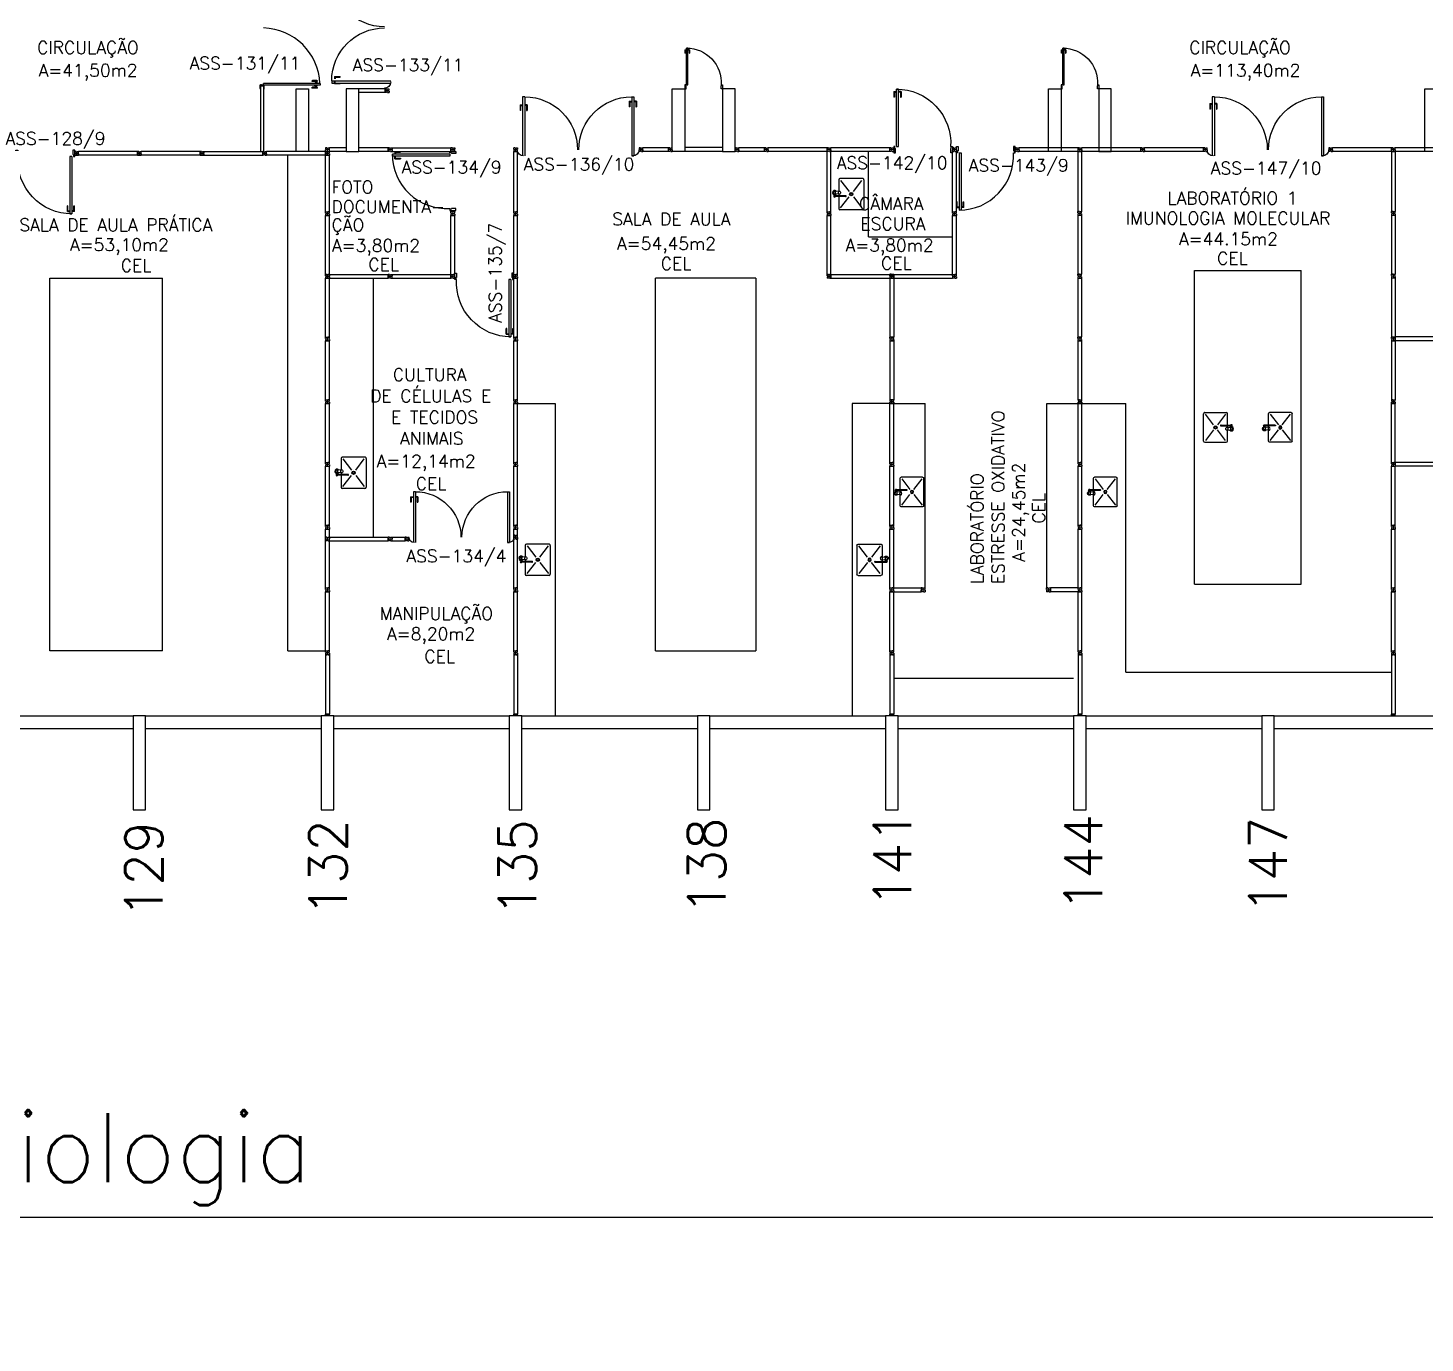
# Model space of a CAD drawing. Extents: x -248 to -11, y 347 to 447.
# Drawn here: x -106.94 to -84.66, y 351.06 to 372.03 of the extents above; entities that cross this region are included whole.
import ezdxf
from ezdxf.enums import TextEntityAlignment as Align

# ---------------------------------------------------------------- set-up
doc = ezdxf.new("R2010")
doc.units = 0
doc.header["$LTSCALE"] = 0.02
doc.header["$MEASUREMENT"] = 0
doc.header["$PDMODE"] = 99
doc.layers.get('0').update_dxf_attribs({"linetype": 'CONTINUOUS'})
doc.layers.get('DEFPOINTS').update_dxf_attribs({"linetype": 'CONTINUOUS'})
for name, color, linetype in [('ALV', 2, 'CONTINUOUS'), ('AREA', 2, 'CONTINUOUS'), ('BANC', 2, 'CONTINUOUS'), ('DIV', 2, 'CONTINUOUS'), ('EQUIP', 1, 'CONTINUOUS'), ('ESTR', 3, 'CONTINUOUS'), ('MARCO', 2, 'CONTINUOUS'), ('MAÇANETA', 1, 'CONTINUOUS'), ('NOPILAR1', 2, 'CONTINUOUS'), ('PORTA', 2, 'CONTINUOUS'), ('TEXT_CENTRO_CUSTO', 1, 'CONTINUOUS'), ('TEXTO', 2, 'CONTINUOUS'), ('TEXTO-CENTRO-CUSTO', 2, 'CONTINUOUS'), ('TEXTO-ENDEREÇO', 2, 'CONTINUOUS')]:
    doc.layers.add(name, color=color, linetype=linetype)
doc.styles.add('1', font='romans.shx', dxfattribs={"height": 1.1})
doc.styles.add('NOPILAR', font='simplex.shx', dxfattribs={"height": 0.6})
doc.styles.add('UNB-100', font='simplex.shx', dxfattribs={"height": 0.2})
doc.styles.add('UNB-100-1', font='simplex.shx', dxfattribs={"height": 0.2})
doc.dimstyles.new('1-600', dxfattribs={"dimtxt": 1.1, "dimasz": 2.5, "dimexe": 2, "dimexo": 4, "dimgap": 0.2, "dimtad": 1, "dimdec": 0, "dimzin": 4, "dimdsep": 46, "dimlunit": 6, "dimtxsty": '1', "dimblk1": 'NONE', "dimblk2": 'NONE', "dimsah": 1, "dimcen": 0, "dimclrd": 2, "dimclre": 2, "dimclrt": 2, "dimadec": 0, "dimazin": 0, "dimtfac": 1, "dimtdec": 0, "dimtmove": 2, "dimatfit": 3, "dimldrblk": 'NONE', "dimfxl": 0, "dimtolj": 1, "dimtzin": 0, "dimarcsym": 0})

# ---------------------------------------------------------------- blocks, each defined once
blk = doc.blocks.new('PILAR-SSS')
blk.add_lwpolyline([(0.003, -72.467), (0.003, -73.967), (0.203, -73.967), (0.203, -72.467)], close=True)
blk = doc.blocks.new('PILINT-SSS')
for points in [[(0.2, 0), (0.2, -0.6), (0, -0.6), (0, 0)], [(0.8, 0), (0.8, -0.6), (1, -0.6), (1, 0)], [(0.2, -8.39), (0.2, -9.39), (0, -9.39), (0, -8.39)], [(0.8, -8.39), (0.8, -9.39), (1, -9.39), (1, -8.39)]]:
    blk.add_lwpolyline(points, close=True)
blk = doc.blocks.new('DIVMT-SSS')
for p, q in [((-0.03, 0.008), (-0.03, 0.03)), ((-0.006, 0.03), (-0.03, 0.03)), ((-0.03, 0.008), (-0.02, 0.008)), ((-0.02, -0.008), (-0.02, 0.008)), ((-0.006, 0.02), (-0.006, 0.03)), ((0.006, 0.02), (-0.006, 0.02)), ((-0.005, 0), (0.005, 0)), ((0.005, 0), (-0.005, 0)), ((0, 0.005), (0, -0.005)), ((0, -0.005), (0, 0.005)), ((0.006, 0.03), (0.03, 0.03)), ((0.006, 0.02), (0.006, 0.03)), ((0.03, 0.008), (0.02, 0.008)), ((0.02, -0.008), (0.02, 0.008)), ((0.03, 0.008), (0.03, 0.03)), ((-0.03, -0.008), (-0.03, -0.03)), ((-0.03, -0.008), (-0.02, -0.008)), ((-0.03, -0.03), (-0.03, -0.97)), ((-0.03, -0.03), (-0.009, -0.03)), ((0.03, -0.03), (-0.03, -0.03)), ((-0.03, -0.03), (-0.006, -0.03)), ((-0.009, -0.03), (-0.027, -0.03)), ((-0.006, -0.02), (-0.006, -0.03)), ((-0.006, -0.02), (0.006, -0.02)), ((-0.006, -0.02), (-0.006, -0.03)), ((0.006, -0.02), (-0.006, -0.02)), ((0.005, -0.03), (-0.005, -0.03)), ((0.006, -0.02), (0.006, -0.03)), ((0.006, -0.02), (0.006, -0.03)), ((0.03, -0.03), (0.006, -0.03)), ((0.03, -0.008), (0.02, -0.008)), ((0.03, -0.008), (0.03, -0.03)), ((0.03, -0.03), (0.03, -0.97)), ((0.03, -0.97), (-0.03, -0.97)), ((-0.006, -0.98), (-0.006, -0.97)), ((-0.006, -0.98), (0.006, -0.98)), ((0.006, -1.001), (-0.006, -1.001)), ((0.005, -0.97), (-0.005, -0.97)), ((0, -0.994), (0, -1.007)), ((0, -1.02), (0, -1.021)), ((0.006, -0.98), (0.006, -0.97))]:
    blk.add_line(p, q)
blk = doc.blocks.new('DIVINI-SSS')
for p, q in [((-0.02, 0), (-0.02, -0.008)), ((-0.02, 0), (0.001, 0)), ((-0.005, 0), (0.005, 0)), ((0, 0.005), (0, -0.005)), ((0.001, 0), (0.02, 0)), ((-0.03, -0.008), (-0.02, -0.008)), ((-0.03, -0.008), (-0.03, -0.028)), ((-0.03, -0.028), (-0.008, -0.028)), ((-0.03, -0.03), (0.03, -0.03)), ((-0.03, -0.975), (-0.03, -0.03)), ((-0.009, -0.03), (-0.027, -0.03)), ((-0.008, -0.019), (0.008, -0.019)), ((-0.008, -0.019), (-0.008, -0.028)), ((-0.006, -0.021), (-0.006, -0.03)), ((0.006, -0.021), (-0.006, -0.021)), ((-0.006, -0.023), (-0.006, -0.027)), ((-0.004, -0.021), (0.004, -0.021)), ((0.006, -0.021), (0.006, -0.03)), ((0.006, -0.023), (0.006, -0.027)), ((0.008, -0.019), (0.008, -0.028)), ((0.03, -0.028), (0.008, -0.028)), ((0.009, -0.03), (0.027, -0.03)), ((0.02, 0), (0.02, -0.008)), ((0.03, -0.008), (0.02, -0.008)), ((0.03, -0.008), (0.03, -0.028)), ((0.03, -0.975), (0.03, -0.03)), ((-0.03, -0.975), (0.03, -0.975)), ((-0.009, -0.975), (-0.027, -0.975)), ((-0.006, -0.985), (-0.006, -0.975)), ((0.006, -0.985), (-0.006, -0.985)), ((0.006, -1.01), (-0.006, -1.01)), ((0, -0.985), (0, -0.988)), ((0, -1.003), (0, -1.018)), ((0.006, -0.985), (0.006, -0.975)), ((0.03, -0.975), (0.009, -0.975)), ((0.009, -0.975), (0.027, -0.975))]:
    blk.add_line(p, q)
blk = doc.blocks.new('INOXA1-P-SSS')
for p, q in [((0.12, 0.23), (0.12, 0.047)), ((0.22, 0.25), (0.14, 0.25)), ((0.5, 0.25), (0.22, 0.25)), ((0.52, 0.23), (0.52, -0.23)), ((0.043, 0.008), (0.043, -0.022)), ((0.062, 0.04), (0.071, 0.04)), ((0.131, 0.048), (0.076, 0.043)), ((0.131, -0.002), (0.076, 0.003)), ((0.15, 0.22), (0.287, 0.043)), ((0.353, 0.043), (0.49, 0.22)), ((0.22, -0.027), (0.054, -0.027)), ((0.22, -0.037), (0.054, -0.037)), ((0.063, -0.003), (0.063, -0.021)), ((0.12, -0.001), (0.12, -0.027)), ((0.12, -0.037), (0.12, -0.23)), ((0.15, -0.22), (0.287, -0.043)), ((0.231, -0.027), (0.22, -0.027)), ((0.231, -0.037), (0.22, -0.037)), ((0.353, -0.043), (0.49, -0.22)), ((0.22, -0.25), (0.14, -0.25)), ((0.5, -0.25), (0.22, -0.25))]:
    blk.add_line(p, q)
blk.add_lwpolyline([(0.076, 0.003), (0.072, 0.004), (0.069, 0.009), (0.067, 0.015), (0.066, 0.023), (0.067, 0.031), (0.069, 0.037), (0.072, 0.042), (0.076, 0.043)])
blk.add_lwpolyline([(0.131, 0.048), (0.137, 0.046), (0.143, 0.041), (0.147, 0.033), (0.148, 0.023), (0.147, 0.013), (0.143, 0.006), (0.137, 0), (0.131, -0.002), (0.125, 0), (0.119, 0.006), (0.115, 0.013), (0.114, 0.023), (0.115, 0.033), (0.119, 0.041), (0.125, 0.046)], close=True)
for radius in [0.0266, 0.0163]:
    blk.add_circle((0.32, 0), radius)
for centre, radius, start, end in [((0.14, 0.23), 0.02, 90, 180), ((0.5, 0.23), 0.02, 360, 90), ((0.054, 0.023), 0.0349, 36.1705, 252.2568), ((0.054, 0.023), 0.0189, 62.7367, 235.7375), ((0.073, -0.003), 0.01, 102.8285, 180), ((0.054, 0.023), 0.0349, 285.5373, 323.9987), ((0.054, -0.032), 0.0145, 20.161, 339.839), ((0.054, -0.032), 0.005, 90.0037, 269.9963), ((0.231, -0.032), 0.00738, 222.6559, 137.3441), ((0.231, -0.032), 0.005, 269.9935, 90.0065), ((0.14, -0.23), 0.02, 180, 270), ((0.5, -0.23), 0.02, 270, 360)]:
    blk.add_arc(centre, radius, start, end)
blk = doc.blocks.new('PDV2D-SSS')
for p, q in [((-0.148, 0.925), (-0.108, 0.925)), ((-0.148, 0.925), (-0.148, 0.835)), ((-0.138, 0.915), (-0.108, 0.915)), ((-0.138, 0.915), (-0.138, 0.835)), ((-0.106, 0.965), (-0.076, 0.965)), ((-0.106, 0.05), (-0.106, 0.965)), ((-0.076, 0.05), (-0.076, 0.965)), ((-0.034, 0.925), (-0.074, 0.925)), ((-0.044, 0.915), (-0.074, 0.915)), ((-0.044, 0.915), (-0.044, 0.835)), ((-0.034, 0.925), (-0.034, 0.835)), ((-0.138, 0.835), (-0.148, 0.835)), ((-0.044, 0.835), (-0.034, 0.835)), ((-0.95, 0.05), (-0.97, 0.05)), ((-0.97, 0.05), (-0.97, 0.035)), ((-0.97, 0.035), (-0.97, -0.035)), ((-0.95, 0.02), (-0.95, 0.05)), ((-0.95, 0.02), (-0.94, 0.02)), ((-0.94, -0.05), (-0.94, 0.02)), ((-0.076, 0.05), (-0.106, 0.05)), ((-0.051, 0.02), (-0.061, 0.02)), ((-0.061, -0.05), (-0.061, 0.02)), ((-0.051, 0.05), (-0.031, 0.05)), ((-0.051, 0.02), (-0.051, 0.05)), ((-0.031, 0.05), (-0.031, -0.05)), ((-0.97, -0.035), (-0.97, -0.05)), ((-0.97, -0.05), (-0.94, -0.05)), ((-0.031, -0.05), (-0.061, -0.05))]:
    blk.add_line(p, q)
at = {"color": 1}
blk.add_arc((-0.076, 0.1), 0.865, 90, 183.3214, dxfattribs=at)
blk = doc.blocks.new('MTT-SSS')
for p, q in [((-0.008, 0.03), (-0.03, 0.03)), ((-0.03, 0.03), (-0.03, 0.006)), ((-0.0185, 0.006), (-0.03, 0.006)), ((-0.0185, -0.006), (-0.0185, 0.006)), ((-0.008, 0.03), (-0.008, 0.02)), ((-0.008, 0.02), (0.008, 0.02)), ((-0.0051, 0), (0.0051, 0)), ((0, -0.0051), (0, 0.0051)), ((0.008, 0.03), (0.03, 0.03)), ((0.008, 0.03), (0.008, 0.02)), ((0.0205, -0.006), (0.0205, 0.006)), ((0.0205, 0.006), (0.03, 0.006)), ((0.03, 0.006), (0.03, 0.03)), ((-0.03, -0.03), (-0.03, -0.006)), ((-0.0185, -0.006), (-0.03, -0.006)), ((-0.008, -0.03), (-0.03, -0.03)), ((-0.008, -0.02), (0.008, -0.02)), ((-0.008, -0.03), (-0.008, -0.02)), ((0.008, -0.03), (0.008, -0.02)), ((0.008, -0.03), (0.03, -0.03)), ((0.0205, -0.006), (0.03, -0.006)), ((0.03, -0.006), (0.03, -0.03))]:
    blk.add_line(p, q)
blk = doc.blocks.new('PDVDP-SSS')
for p, q in [((0.112, 0.84), (0.112, -0.1)), ((0.147, 0.84), (0.112, 0.84)), ((0.147, 0.84), (0.147, -0.1)), ((1.853, 0.84), (1.888, 0.84)), ((1.853, 0.84), (1.853, -0.1)), ((1.888, 0.84), (1.888, -0.1)), ((0.009, 0), (-0.009, 0)), ((0, -0.012), (0, 0.01)), ((0.147, -0.1), (0.112, -0.1))]:
    blk.add_line(p, q)
at = {"color": 1}
for centre, radius, start, end in [((0.148, -0.002), 0.843, 0, 90), ((1.853, -0.002), 0.843, 90, 180), ((0.131, 0), 0.101, 180, 270), ((1.87, 0), 0.101, 270, 0)]:
    blk.add_arc(centre, radius, start, end, dxfattribs=at)
blk = doc.blocks.new('*D65')
at = {"color": 2, "linetype": 'ByBlock'}
for p, q in [((-192.266, 355.563), (-192.266, 351.063)), ((-18.266, 355.563), (-18.266, 351.063)), ((-18.266, 353.063), (-192.266, 353.063))]:
    blk.add_line(p, q, dxfattribs=at)
at = {"layer": 'DEFPOINTS', "color": 0, "linetype": 'ByBlock'}
for p in [(-192.266, 359.563), (-18.266, 359.563), (-192.266, 353.063)]:
    blk.add_point(p, dxfattribs=at)
at = {"color": 2, "linetype": 'ByBlock', "insert": (-105.266, 353.996), "char_height": 1.1, "attachment_point": 5, "style": '1'}
blk.add_mtext('\\A1;Biologia', dxfattribs=at)
blk = doc.blocks.new('_NONE')
at = {"color": 0, "linetype": 'ByBlock'}
blk.add_circle((0, 0), 0.25, dxfattribs=at)
blk = doc.blocks.new('MACANETA-SSS')
at = {"layer": 'MAÇANETA'}
for p, q in [((-0.077, 0.052), (-0.077, 0.12)), ((-0.059, 0.052), (-0.059, 0.12)), ((-0.059, 0.075), (-0.036, 0.075)), ((-0.059, 0.052), (-0.036, 0.052)), ((-0.036, 0.044), (-0.036, 0.084)), ((-0.036, 0.084), (-0.03, 0.084)), ((-0.036, 0.044), (-0.03, 0.044)), ((0.006, 0.084), (0, 0.084)), ((0.006, 0.044), (0, 0.044)), ((0.006, 0.044), (0.006, 0.084)), ((0.029, 0.075), (0.006, 0.075)), ((0.029, 0.052), (0.006, 0.052)), ((0.029, 0.052), (0.029, 0.12)), ((0.047, 0.052), (0.047, 0.12))]:
    blk.add_line(p, q, dxfattribs=at)
for centre, start, end in [((-0.068, 0.12), 90, 180), ((-0.068, 0.052), 180, 270), ((-0.068, 0.12), 0, 90), ((-0.068, 0.052), 270, 0), ((0.038, 0.12), 90, 180), ((0.038, 0.052), 180, 270), ((0.038, 0.12), 0, 90), ((0.038, 0.052), 270, 0)]:
    blk.add_arc(centre, 0.00874, start, end, dxfattribs=at)

msp = doc.modelspace()

# ---------------------------------------------------------------- linework, layer by layer
at = {"layer": 'ALV'}
for p, q in [((-108.066, 361.063), (-105.266, 361.063)), ((-105.066, 361.063), (-102.266, 361.063)), ((-102.066, 361.063), (-99.266, 361.063)), ((-99.066, 361.063), (-96.266, 361.063)), ((-96.066, 361.063), (-93.266, 361.063)), ((-93.066, 361.063), (-90.266, 361.063)), ((-90.066, 361.063), (-87.266, 361.063)), ((-87.066, 361.063), (-84.266, 361.063)), ((-108.066, 360.863), (-105.266, 360.863)), ((-105.066, 360.863), (-102.266, 360.863)), ((-102.066, 360.863), (-99.266, 360.863)), ((-99.066, 360.863), (-96.266, 360.863)), ((-96.066, 360.863), (-93.266, 360.863)), ((-93.066, 360.863), (-90.266, 360.863)), ((-90.066, 360.863), (-87.266, 360.863)), ((-87.066, 360.863), (-84.266, 360.863))]:
    msp.add_line(p, q, dxfattribs=at)
at = {"layer": 'BANC'}
for p, q in [((-102.796, 362.103), (-102.796, 370.003)), ((-93.536, 368.703), (-93.536, 370.063)), ((-93.536, 368.703), (-92.196, 368.703)), ((-88.336, 363.163), (-88.336, 368.163)), ((-88.336, 368.163), (-86.636, 368.163)), ((-86.636, 363.163), (-86.636, 368.163)), ((-106.596, 362.103), (-106.596, 368.043)), ((-106.596, 368.043), (-104.796, 368.043)), ((-104.796, 362.103), (-104.796, 368.043)), ((-102.136, 368.043), (-101.436, 368.043)), ((-101.436, 368.043), (-101.436, 363.913)), ((-96.936, 362.103), (-96.936, 368.043)), ((-95.336, 368.043), (-96.936, 368.043)), ((-95.336, 368.043), (-95.336, 362.103)), ((-99.136, 366.043), (-98.536, 366.043)), ((-98.536, 366.043), (-98.536, 361.063)), ((-93.796, 366.043), (-93.796, 361.063)), ((-93.196, 366.043), (-93.796, 366.043)), ((-93.136, 366.044), (-92.635, 366.043)), ((-92.635, 363.104), (-92.635, 366.043)), ((-90.694, 363.101), (-90.694, 366.043)), ((-90.694, 366.043), (-90.196, 366.043)), ((-90.136, 366.043), (-89.436, 366.043)), ((-89.436, 361.763), (-89.436, 366.043)), ((-102.136, 363.853), (-101.436, 363.853)), ((-88.336, 363.163), (-86.636, 363.163)), ((-104.796, 362.103), (-106.596, 362.103)), ((-102.796, 362.103), (-102.196, 362.103)), ((-96.936, 362.103), (-95.336, 362.103)), ((-93.136, 361.663), (-90.266, 361.663)), ((-89.436, 361.763), (-85.196, 361.763))]:
    msp.add_line(p, q, dxfattribs=at)
at = {"layer": 'DIV'}
for p, q in [((-102.055, 371.26), (-101.965, 371.26)), ((-102.055, 371.26), (-102.055, 371.22)), ((-102.045, 371.25), (-101.965, 371.25)), ((-102.045, 371.25), (-102.045, 371.22)), ((-101.965, 371.25), (-101.965, 371.26)), ((-103.234, 371.103), (-103.234, 370.063)), ((-103.184, 371.103), (-103.234, 371.103)), ((-103.184, 371.103), (-103.184, 370.063)), ((-102.055, 371.145), (-102.055, 371.185)), ((-102.055, 371.145), (-101.965, 371.145)), ((-102.045, 371.155), (-102.045, 371.185)), ((-102.045, 371.155), (-101.965, 371.155)), ((-101.965, 371.155), (-101.965, 371.145)), ((-101.244, 371.063), (-101.666, 371.063)), ((-101.244, 371.003), (-101.666, 371.003)), ((-101.244, 371.063), (-101.244, 371.039)), ((-101.222, 371.063), (-101.244, 371.063)), ((-101.244, 371.003), (-101.244, 371.063)), ((-101.244, 371.063), (-101.244, 371.042)), ((-101.244, 371.042), (-101.244, 371.06)), ((-101.234, 371.039), (-101.244, 371.039)), ((-101.234, 371.039), (-101.244, 371.039)), ((-101.244, 371.028), (-101.244, 371.038)), ((-101.234, 371.027), (-101.244, 371.027)), ((-101.244, 371.003), (-101.244, 371.027)), ((-101.234, 371.027), (-101.244, 371.027)), ((-101.222, 371.003), (-101.244, 371.003)), ((-101.234, 371.027), (-101.234, 371.039)), ((-101.234, 371.039), (-101.234, 371.027)), ((-101.222, 371.063), (-101.222, 371.053)), ((-101.222, 371.053), (-101.206, 371.053)), ((-101.222, 371.013), (-101.206, 371.013)), ((-101.222, 371.003), (-101.222, 371.013)), ((-101.219, 371.033), (-101.209, 371.033)), ((-101.209, 371.033), (-101.219, 371.033)), ((-101.214, 371.028), (-101.214, 371.038)), ((-101.214, 371.038), (-101.214, 371.028)), ((-101.206, 371.063), (-101.206, 371.053)), ((-101.206, 371.063), (-101.185, 371.063)), ((-101.206, 371.003), (-101.206, 371.013)), ((-101.206, 371.003), (-101.184, 371.003)), ((-101.193, 371.027), (-101.193, 371.039)), ((-101.193, 371.039), (-101.184, 371.039)), ((-101.193, 371.027), (-101.184, 371.027)), ((-101.184, 371.039), (-101.184, 371.063)), ((-101.184, 371.027), (-101.184, 371.003)), ((-99.095, 370.805), (-99.055, 370.805)), ((-99.095, 370.805), (-99.095, 370.715)), ((-99.085, 370.795), (-99.055, 370.795)), ((-99.085, 370.795), (-99.085, 370.715)), ((-98.981, 370.805), (-99.02, 370.805)), ((-98.991, 370.795), (-99.02, 370.795)), ((-98.991, 370.795), (-98.991, 370.715)), ((-98.981, 370.805), (-98.981, 370.715)), ((-97.355, 370.867), (-97.315, 370.867)), ((-97.355, 370.867), (-97.355, 370.777)), ((-97.345, 370.777), (-97.354, 370.777)), ((-97.345, 370.857), (-97.315, 370.857)), ((-97.345, 370.857), (-97.345, 370.777)), ((-97.24, 370.867), (-97.28, 370.867)), ((-97.25, 370.857), (-97.28, 370.857)), ((-97.25, 370.857), (-97.25, 370.777)), ((-97.25, 370.777), (-97.24, 370.777)), ((-97.24, 370.867), (-97.24, 370.777)), ((-88.095, 370.827), (-88.055, 370.827)), ((-88.095, 370.827), (-88.095, 370.737)), ((-88.085, 370.817), (-88.055, 370.817)), ((-88.085, 370.817), (-88.085, 370.737)), ((-87.98, 370.827), (-88.02, 370.827)), ((-87.99, 370.817), (-88.02, 370.817)), ((-87.99, 370.817), (-87.99, 370.737)), ((-87.98, 370.827), (-87.98, 370.737)), ((-99.085, 370.715), (-99.095, 370.715)), ((-98.991, 370.715), (-98.981, 370.715)), ((-88.085, 370.737), (-88.095, 370.737)), ((-87.99, 370.737), (-87.98, 370.737)), ((-102.186, 370.093), (-102.187, 370.093)), ((-102.16, 370.093), (-102.174, 370.093)), ((-102.167, 370.087), (-102.167, 370.1)), ((-102.146, 370.099), (-102.146, 370.087)), ((-102.146, 370.099), (-102.136, 370.099)), ((-102.136, 370.063), (-102.136, 370.123)), ((-101.866, 370.123), (-102.136, 370.123)), ((-102.136, 370.088), (-102.136, 370.098)), ((-101.196, 370.123), (-101.666, 370.123)), ((-101.196, 370.123), (-101.196, 370.102)), ((-101.196, 370.063), (-101.196, 370.123)), ((-101.174, 370.123), (-101.196, 370.123)), ((-101.196, 370.123), (-101.196, 370.099)), ((-101.196, 370.102), (-101.196, 370.12)), ((-101.187, 370.099), (-101.196, 370.099)), ((-101.187, 370.099), (-101.196, 370.099)), ((-101.196, 370.088), (-101.196, 370.098)), ((-101.187, 370.099), (-101.187, 370.087)), ((-101.187, 370.087), (-101.187, 370.099)), ((-101.174, 370.123), (-101.174, 370.113)), ((-101.174, 370.113), (-101.158, 370.113)), ((-101.161, 370.093), (-101.172, 370.093)), ((-101.172, 370.093), (-101.161, 370.093)), ((-101.166, 370.098), (-101.166, 370.088)), ((-101.166, 370.088), (-101.166, 370.098)), ((-101.158, 370.123), (-101.136, 370.123)), ((-101.158, 370.123), (-101.158, 370.113)), ((-101.146, 370.099), (-101.136, 370.099)), ((-101.146, 370.087), (-101.146, 370.099)), ((-101.136, 370.099), (-101.136, 370.123)), ((-99.173, 370.093), (-99.16, 370.093)), ((-99.166, 370.112), (-99.166, 370.113)), ((-99.166, 370.086), (-99.166, 370.1)), ((-97.186, 370.093), (-97.187, 370.093)), ((-97.16, 370.093), (-97.174, 370.093)), ((-97.167, 370.087), (-97.167, 370.1)), ((-97.146, 370.099), (-97.146, 370.087)), ((-97.146, 370.099), (-97.136, 370.099)), ((-97.136, 370.063), (-97.136, 370.123)), ((-96.726, 370.123), (-97.136, 370.123)), ((-97.136, 370.088), (-97.136, 370.098)), ((-96.726, 370.123), (-96.726, 370.102)), ((-96.726, 370.063), (-96.726, 370.123)), ((-96.704, 370.123), (-96.726, 370.123)), ((-96.726, 370.123), (-96.726, 370.099)), ((-96.726, 370.102), (-96.726, 370.12)), ((-96.717, 370.099), (-96.726, 370.099)), ((-96.717, 370.099), (-96.726, 370.099)), ((-96.726, 370.088), (-96.726, 370.098)), ((-96.717, 370.099), (-96.717, 370.087)), ((-96.717, 370.087), (-96.717, 370.099)), ((-96.704, 370.123), (-96.704, 370.113)), ((-96.704, 370.113), (-96.688, 370.113)), ((-96.691, 370.093), (-96.702, 370.093)), ((-96.702, 370.093), (-96.691, 370.093)), ((-96.696, 370.098), (-96.696, 370.088)), ((-96.696, 370.088), (-96.696, 370.098)), ((-96.688, 370.123), (-96.666, 370.123)), ((-96.688, 370.123), (-96.688, 370.113)), ((-96.676, 370.099), (-96.666, 370.099)), ((-96.676, 370.087), (-96.676, 370.099)), ((-96.666, 370.099), (-96.666, 370.123)), ((-95.866, 370.124), (-96.466, 370.124)), ((-95.655, 370.093), (-95.657, 370.093)), ((-95.629, 370.093), (-95.643, 370.093)), ((-95.636, 370.087), (-95.636, 370.1)), ((-95.615, 370.099), (-95.615, 370.087)), ((-95.615, 370.099), (-95.606, 370.099)), ((-95.606, 370.063), (-95.606, 370.123)), ((-95.196, 370.123), (-95.606, 370.123)), ((-95.606, 370.088), (-95.606, 370.098)), ((-95.196, 370.123), (-95.196, 370.102)), ((-95.196, 370.063), (-95.196, 370.123)), ((-95.174, 370.123), (-95.196, 370.123)), ((-95.196, 370.123), (-95.196, 370.099)), ((-95.196, 370.102), (-95.196, 370.12)), ((-95.187, 370.099), (-95.196, 370.099)), ((-95.187, 370.099), (-95.196, 370.099)), ((-95.196, 370.088), (-95.196, 370.098)), ((-95.187, 370.099), (-95.187, 370.087)), ((-95.187, 370.087), (-95.187, 370.099)), ((-95.174, 370.123), (-95.174, 370.113)), ((-95.174, 370.113), (-95.158, 370.113)), ((-95.161, 370.093), (-95.172, 370.093)), ((-95.172, 370.093), (-95.161, 370.093)), ((-95.166, 370.098), (-95.166, 370.088)), ((-95.166, 370.088), (-95.166, 370.098)), ((-95.158, 370.123), (-95.136, 370.123)), ((-95.158, 370.123), (-95.158, 370.113)), ((-95.146, 370.099), (-95.136, 370.099)), ((-95.146, 370.087), (-95.146, 370.099)), ((-95.136, 370.099), (-95.136, 370.123)), ((-90.173, 370.093), (-90.16, 370.093)), ((-90.166, 370.112), (-90.166, 370.113)), ((-90.166, 370.086), (-90.166, 370.1)), ((-106.196, 370.002), (-106.136, 370.002)), ((-106.173, 370.033), (-106.16, 370.033)), ((-106.16, 370.012), (-106.172, 370.012)), ((-106.172, 370.012), (-106.172, 370.002)), ((-106.171, 370.002), (-106.161, 370.002)), ((-106.166, 370.052), (-106.166, 370.053)), ((-106.166, 370.026), (-106.166, 370.039)), ((-106.16, 370.012), (-106.16, 370.002)), ((-105.196, 370.002), (-105.136, 370.002)), ((-105.173, 370.033), (-105.16, 370.033)), ((-105.16, 370.012), (-105.172, 370.012)), ((-105.172, 370.012), (-105.172, 370.002)), ((-105.171, 370.002), (-105.161, 370.002)), ((-105.166, 370.052), (-105.166, 370.053)), ((-105.166, 370.026), (-105.166, 370.039)), ((-105.16, 370.012), (-105.16, 370.002)), ((-104.196, 370.002), (-104.136, 370.002)), ((-104.196, 370.002), (-104.136, 370.002)), ((-104.173, 370.033), (-104.16, 370.033)), ((-104.173, 370.033), (-104.16, 370.033)), ((-104.172, 370.012), (-104.172, 370.002)), ((-104.16, 370.012), (-104.172, 370.012)), ((-104.16, 370.012), (-104.172, 370.012)), ((-104.172, 370.012), (-104.172, 370.002)), ((-104.171, 370.002), (-104.161, 370.002)), ((-104.171, 370.002), (-104.161, 370.002)), ((-104.166, 370.052), (-104.166, 370.053)), ((-104.166, 370.052), (-104.166, 370.053)), ((-104.166, 370.026), (-104.166, 370.039)), ((-104.166, 370.026), (-104.166, 370.039)), ((-104.16, 370.012), (-104.16, 370.002)), ((-104.16, 370.012), (-104.16, 370.002)), ((-102.196, 369.103), (-102.196, 370.002)), ((-102.196, 370.002), (-102.136, 370.002)), ((-102.173, 370.033), (-102.16, 370.033)), ((-102.16, 370.012), (-102.172, 370.012)), ((-102.172, 370.012), (-102.172, 370.002)), ((-102.171, 370.002), (-102.161, 370.002)), ((-102.166, 370.052), (-102.166, 370.053)), ((-102.166, 370.026), (-102.166, 370.039)), ((-102.16, 370.012), (-102.16, 370.002)), ((-102.146, 370.087), (-102.136, 370.087)), ((-101.866, 370.063), (-102.136, 370.063)), ((-102.136, 369.103), (-102.136, 370.002)), ((-101.196, 370.063), (-101.666, 370.063)), ((-101.187, 370.087), (-101.196, 370.087)), ((-101.196, 370.063), (-101.196, 370.087)), ((-101.187, 370.087), (-101.196, 370.087)), ((-101.174, 370.063), (-101.196, 370.063)), ((-101.174, 370.063), (-101.174, 370.073)), ((-101.174, 370.073), (-101.158, 370.073)), ((-101.158, 370.063), (-101.158, 370.073)), ((-101.158, 370.063), (-101.136, 370.063)), ((-101.146, 370.087), (-101.136, 370.087)), ((-101.136, 370.087), (-101.136, 370.063)), ((-99.196, 369.103), (-99.196, 370.063)), ((-99.196, 370.063), (-99.136, 370.063)), ((-99.172, 370.072), (-99.172, 370.063)), ((-99.16, 370.072), (-99.172, 370.072)), ((-99.171, 370.063), (-99.161, 370.063)), ((-99.16, 370.072), (-99.16, 370.063)), ((-99.136, 369.103), (-99.136, 370.063)), ((-97.146, 370.087), (-97.136, 370.087)), ((-96.726, 370.063), (-97.136, 370.063)), ((-96.717, 370.087), (-96.726, 370.087)), ((-96.726, 370.063), (-96.726, 370.087)), ((-96.717, 370.087), (-96.726, 370.087)), ((-96.704, 370.063), (-96.726, 370.063)), ((-96.704, 370.063), (-96.704, 370.073)), ((-96.704, 370.073), (-96.688, 370.073)), ((-96.688, 370.063), (-96.688, 370.073)), ((-96.688, 370.063), (-96.666, 370.063)), ((-96.676, 370.087), (-96.666, 370.087)), ((-96.666, 370.087), (-96.666, 370.063)), ((-95.866, 370.063), (-96.466, 370.063)), ((-95.615, 370.087), (-95.606, 370.087)), ((-95.196, 370.063), (-95.606, 370.063)), ((-95.187, 370.087), (-95.196, 370.087)), ((-95.196, 370.063), (-95.196, 370.087)), ((-95.187, 370.087), (-95.196, 370.087)), ((-95.174, 370.063), (-95.196, 370.063)), ((-95.174, 370.063), (-95.174, 370.073)), ((-95.174, 370.073), (-95.158, 370.073)), ((-95.158, 370.063), (-95.158, 370.073)), ((-95.158, 370.063), (-95.136, 370.063)), ((-95.146, 370.087), (-95.136, 370.087)), ((-95.136, 370.087), (-95.136, 370.063)), ((-94.196, 369.103), (-94.196, 370.063)), ((-94.136, 369.103), (-94.136, 370.063)), ((-92.196, 369.103), (-92.196, 370.063)), ((-92.136, 369.103), (-92.136, 370.063)), ((-90.196, 369.103), (-90.196, 370.063)), ((-90.196, 370.063), (-90.136, 370.063)), ((-90.172, 370.072), (-90.172, 370.063)), ((-90.16, 370.072), (-90.172, 370.072)), ((-90.171, 370.063), (-90.161, 370.063)), ((-90.16, 370.072), (-90.16, 370.063)), ((-90.136, 369.103), (-90.136, 370.063)), ((-85.196, 370.063), (-85.196, 369.108)), ((-85.196, 370.063), (-85.136, 370.063)), ((-85.136, 370.063), (-85.136, 369.108)), ((-102.196, 369.103), (-102.136, 369.103)), ((-102.196, 369.081), (-102.196, 369.103)), ((-102.196, 369.103), (-102.172, 369.103)), ((-102.196, 369.081), (-102.186, 369.081)), ((-102.196, 369.065), (-102.196, 369.043)), ((-102.196, 369.065), (-102.186, 369.065)), ((-102.172, 369.043), (-102.196, 369.043)), ((-102.186, 369.081), (-102.186, 369.065)), ((-102.172, 369.093), (-102.172, 369.103)), ((-102.172, 369.093), (-102.172, 369.103)), ((-102.16, 369.093), (-102.172, 369.093)), ((-102.172, 369.093), (-102.16, 369.093)), ((-102.161, 369.073), (-102.172, 369.073)), ((-102.172, 369.073), (-102.161, 369.073)), ((-102.172, 369.052), (-102.172, 369.043)), ((-102.172, 369.052), (-102.16, 369.052)), ((-102.171, 369.103), (-102.161, 369.103)), ((-102.166, 369.068), (-102.166, 369.078)), ((-102.166, 369.078), (-102.166, 369.068)), ((-102.16, 369.093), (-102.16, 369.103)), ((-102.136, 369.103), (-102.16, 369.103)), ((-102.16, 369.093), (-102.16, 369.103)), ((-102.16, 369.052), (-102.16, 369.043)), ((-102.16, 369.043), (-102.136, 369.043)), ((-102.136, 369.103), (-102.157, 369.103)), ((-102.157, 369.103), (-102.139, 369.103)), ((-102.146, 369.081), (-102.146, 369.065)), ((-102.136, 369.081), (-102.146, 369.081)), ((-102.136, 369.065), (-102.146, 369.065)), ((-102.136, 369.081), (-102.136, 369.103)), ((-102.136, 369.065), (-102.136, 369.043)), ((-100.196, 369.104), (-100.172, 369.104)), ((-100.196, 369.082), (-100.196, 369.104)), ((-100.196, 369.104), (-100.136, 369.104)), ((-100.196, 369.082), (-100.186, 369.082)), ((-100.196, 369.066), (-100.186, 369.066)), ((-100.196, 369.066), (-100.196, 369.044)), ((-100.172, 369.044), (-100.196, 369.044)), ((-100.186, 369.082), (-100.186, 369.066)), ((-100.172, 369.094), (-100.172, 369.104)), ((-100.172, 369.094), (-100.172, 369.104)), ((-100.172, 369.094), (-100.16, 369.094)), ((-100.16, 369.094), (-100.172, 369.094)), ((-100.172, 369.074), (-100.161, 369.074)), ((-100.161, 369.074), (-100.172, 369.074)), ((-100.172, 369.053), (-100.16, 369.053)), ((-100.172, 369.053), (-100.172, 369.044)), ((-100.171, 369.104), (-100.161, 369.104)), ((-100.166, 369.079), (-100.166, 369.069)), ((-100.166, 369.069), (-100.166, 369.079)), ((-100.16, 369.094), (-100.16, 369.104)), ((-100.136, 369.104), (-100.16, 369.104)), ((-100.16, 369.094), (-100.16, 369.104)), ((-100.16, 369.053), (-100.16, 369.044)), ((-100.16, 369.044), (-100.136, 369.044)), ((-100.157, 369.104), (-100.139, 369.104)), ((-100.136, 369.104), (-100.157, 369.104)), ((-100.136, 369.082), (-100.146, 369.082)), ((-100.146, 369.082), (-100.146, 369.066)), ((-100.136, 369.066), (-100.146, 369.066)), ((-100.136, 369.082), (-100.136, 369.104)), ((-100.136, 369.066), (-100.136, 369.044)), ((-99.196, 369.103), (-99.172, 369.103)), ((-99.196, 369.081), (-99.196, 369.103)), ((-99.196, 369.103), (-99.136, 369.103)), ((-99.196, 369.081), (-99.186, 369.081)), ((-99.196, 369.065), (-99.186, 369.065)), ((-99.196, 369.065), (-99.196, 369.043)), ((-99.172, 369.043), (-99.196, 369.043)), ((-99.186, 369.081), (-99.186, 369.065)), ((-99.172, 369.093), (-99.172, 369.103)), ((-99.172, 369.093), (-99.172, 369.103)), ((-99.172, 369.093), (-99.16, 369.093)), ((-99.16, 369.093), (-99.172, 369.093)), ((-99.172, 369.073), (-99.161, 369.073)), ((-99.161, 369.073), (-99.172, 369.073)), ((-99.172, 369.052), (-99.16, 369.052)), ((-99.172, 369.052), (-99.172, 369.043)), ((-99.171, 369.103), (-99.161, 369.103)), ((-99.166, 369.078), (-99.166, 369.068)), ((-99.166, 369.068), (-99.166, 369.078)), ((-99.16, 369.093), (-99.16, 369.103)), ((-99.136, 369.103), (-99.16, 369.103)), ((-99.16, 369.093), (-99.16, 369.103)), ((-99.16, 369.052), (-99.16, 369.043)), ((-99.16, 369.043), (-99.136, 369.043)), ((-99.157, 369.103), (-99.139, 369.103)), ((-99.136, 369.103), (-99.157, 369.103)), ((-99.136, 369.081), (-99.146, 369.081)), ((-99.146, 369.081), (-99.146, 369.065)), ((-99.136, 369.065), (-99.146, 369.065)), ((-99.136, 369.081), (-99.136, 369.103)), ((-99.136, 369.065), (-99.136, 369.043)), ((-94.196, 369.103), (-94.172, 369.103)), ((-94.196, 369.081), (-94.196, 369.103)), ((-94.196, 369.103), (-94.136, 369.103)), ((-94.196, 369.081), (-94.186, 369.081)), ((-94.196, 369.065), (-94.186, 369.065)), ((-94.196, 369.065), (-94.196, 369.043)), ((-94.172, 369.043), (-94.196, 369.043)), ((-94.186, 369.081), (-94.186, 369.065)), ((-94.172, 369.093), (-94.172, 369.103)), ((-94.172, 369.093), (-94.172, 369.103)), ((-94.172, 369.093), (-94.16, 369.093)), ((-94.16, 369.093), (-94.172, 369.093)), ((-94.172, 369.073), (-94.161, 369.073)), ((-94.161, 369.073), (-94.172, 369.073)), ((-94.172, 369.052), (-94.16, 369.052)), ((-94.172, 369.052), (-94.172, 369.043)), ((-94.171, 369.103), (-94.161, 369.103)), ((-94.166, 369.078), (-94.166, 369.068)), ((-94.166, 369.068), (-94.166, 369.078)), ((-94.16, 369.093), (-94.16, 369.103)), ((-94.136, 369.103), (-94.16, 369.103)), ((-94.16, 369.093), (-94.16, 369.103)), ((-94.16, 369.052), (-94.16, 369.043)), ((-94.16, 369.043), (-94.136, 369.043)), ((-94.157, 369.103), (-94.139, 369.103)), ((-94.136, 369.103), (-94.157, 369.103)), ((-94.136, 369.081), (-94.146, 369.081)), ((-94.146, 369.081), (-94.146, 369.065)), ((-94.136, 369.065), (-94.146, 369.065)), ((-94.136, 369.081), (-94.136, 369.103)), ((-94.136, 369.065), (-94.136, 369.043)), ((-92.196, 369.103), (-92.172, 369.103)), ((-92.196, 369.081), (-92.196, 369.103)), ((-92.196, 369.103), (-92.136, 369.103)), ((-92.196, 369.081), (-92.186, 369.081)), ((-92.196, 369.065), (-92.186, 369.065)), ((-92.196, 369.065), (-92.196, 369.043)), ((-92.172, 369.043), (-92.196, 369.043)), ((-92.186, 369.081), (-92.186, 369.065)), ((-92.172, 369.093), (-92.172, 369.103)), ((-92.172, 369.093), (-92.172, 369.103)), ((-92.172, 369.093), (-92.16, 369.093)), ((-92.16, 369.093), (-92.172, 369.093)), ((-92.172, 369.052), (-92.16, 369.052)), ((-92.172, 369.052), (-92.172, 369.043)), ((-92.171, 369.103), (-92.161, 369.103)), ((-92.171, 369.073), (-92.161, 369.073)), ((-92.161, 369.073), (-92.171, 369.073)), ((-92.166, 369.078), (-92.166, 369.068)), ((-92.166, 369.068), (-92.166, 369.078)), ((-92.16, 369.093), (-92.16, 369.103)), ((-92.136, 369.103), (-92.16, 369.103)), ((-92.16, 369.093), (-92.16, 369.103)), ((-92.16, 369.052), (-92.16, 369.043)), ((-92.16, 369.043), (-92.136, 369.043)), ((-92.157, 369.103), (-92.139, 369.103)), ((-92.136, 369.103), (-92.157, 369.103)), ((-92.136, 369.081), (-92.146, 369.081)), ((-92.146, 369.081), (-92.146, 369.065)), ((-92.136, 369.065), (-92.146, 369.065)), ((-92.136, 369.081), (-92.136, 369.103)), ((-92.136, 369.065), (-92.136, 369.043)), ((-85.196, 369.108), (-85.136, 369.108)), ((-85.173, 369.077), (-85.16, 369.077)), ((-85.172, 369.099), (-85.172, 369.108)), ((-85.16, 369.099), (-85.172, 369.099)), ((-85.171, 369.108), (-85.161, 369.108)), ((-85.166, 369.084), (-85.166, 369.071)), ((-85.166, 369.058), (-85.166, 369.057)), ((-85.16, 369.099), (-85.16, 369.108)), ((-93.136, 366.104), (-93.196, 366.104)), ((-85.197, 366.044), (-85.137, 366.044)), ((-100.84, 364.559), (-100.84, 364.469)), ((-100.84, 364.559), (-100.8, 364.559)), ((-100.83, 364.549), (-100.83, 364.469)), ((-100.83, 364.549), (-100.8, 364.549)), ((-100.725, 364.559), (-100.765, 364.559)), ((-100.735, 364.549), (-100.765, 364.549)), ((-100.735, 364.549), (-100.735, 364.469)), ((-100.725, 364.559), (-100.725, 364.469)), ((-100.83, 364.469), (-100.84, 364.469)), ((-100.735, 364.469), (-100.725, 364.469)), ((-101.174, 363.913), (-101.196, 363.913)), ((-101.196, 363.889), (-101.196, 363.913)), ((-101.187, 363.889), (-101.196, 363.889)), ((-101.196, 363.877), (-101.196, 363.853)), ((-101.187, 363.877), (-101.196, 363.877)), ((-101.174, 363.853), (-101.196, 363.853)), ((-101.187, 363.877), (-101.187, 363.889)), ((-101.174, 363.913), (-101.174, 363.903)), ((-101.158, 363.903), (-101.174, 363.903)), ((-101.174, 363.853), (-101.174, 363.863)), ((-101.158, 363.863), (-101.174, 363.863)), ((-101.172, 363.883), (-101.161, 363.883)), ((-101.161, 363.883), (-101.172, 363.883)), ((-101.166, 363.888), (-101.166, 363.878)), ((-101.166, 363.878), (-101.166, 363.888)), ((-101.158, 363.913), (-101.136, 363.913)), ((-101.158, 363.913), (-101.158, 363.903)), ((-101.158, 363.853), (-101.158, 363.863)), ((-101.158, 363.853), (-101.136, 363.853)), ((-101.146, 363.889), (-101.136, 363.889)), ((-101.146, 363.889), (-101.146, 363.877)), ((-101.146, 363.889), (-101.136, 363.889)), ((-101.146, 363.877), (-101.146, 363.889)), ((-101.146, 363.877), (-101.136, 363.877)), ((-101.146, 363.877), (-101.136, 363.877)), ((-101.136, 363.913), (-100.927, 363.913)), ((-101.136, 363.913), (-101.136, 363.892)), ((-101.136, 363.853), (-101.136, 363.913)), ((-101.136, 363.913), (-101.136, 363.889)), ((-101.136, 363.892), (-101.136, 363.91)), ((-101.136, 363.878), (-101.136, 363.888)), ((-101.136, 363.853), (-101.136, 363.877)), ((-101.136, 363.853), (-100.927, 363.853)), ((-100.927, 363.853), (-100.927, 363.913)), ((-100.918, 363.889), (-100.927, 363.889)), ((-100.927, 363.878), (-100.927, 363.888)), ((-100.918, 363.877), (-100.927, 363.877)), ((-100.918, 363.889), (-100.918, 363.877)), ((-100.904, 363.883), (-100.89, 363.883)), ((-100.896, 363.877), (-100.896, 363.889)), ((-100.877, 363.883), (-100.876, 363.883)), ((-93.136, 363.103), (-92.696, 363.103)), ((-93.136, 363.043), (-92.696, 363.043)), ((-92.696, 363.103), (-92.696, 363.043)), ((-90.637, 363.103), (-90.637, 363.043)), ((-90.196, 363.103), (-90.637, 363.103)), ((-90.196, 363.043), (-90.637, 363.043))]:
    msp.add_line(p, q, dxfattribs=at)
at = {"layer": 'ESTR'}
for points in [[(-102.466, 371.063), (-102.466, 370.063), (-102.666, 370.063), (-102.666, 371.063)], [(-101.866, 371.063), (-101.866, 370.063), (-101.666, 370.063), (-101.666, 371.063)]]:
    msp.add_lwpolyline(points, close=True, dxfattribs=at)
at = {"layer": 'MARCO'}
for p, q in [((-103.234, 371.118), (-103.244, 371.118)), ((-103.244, 371.118), (-103.244, 371.068)), ((-103.244, 371.068), (-103.234, 371.068)), ((-103.219, 371.128), (-103.234, 371.128)), ((-103.234, 371.128), (-103.234, 371.118)), ((-103.234, 371.103), (-103.234, 371.118)), ((-103.219, 371.118), (-103.219, 371.128)), ((-103.184, 371.118), (-103.219, 371.118)), ((-103.184, 371.108), (-103.184, 371.118)), ((-103.174, 371.108), (-103.184, 371.108)), ((-103.184, 371.103), (-103.184, 371.108)), ((-103.184, 371.058), (-103.174, 371.058)), ((-103.174, 371.058), (-103.174, 371.108))]:
    msp.add_line(p, q, dxfattribs=at)
at = {"layer": 'PORTA'}
for p, q in [((-102.284, 371.148), (-103.184, 371.148)), ((-103.184, 371.118), (-103.184, 371.148)), ((-102.284, 371.118), (-103.184, 371.118)), ((-102.284, 371.148), (-102.284, 371.118))]:
    msp.add_line(p, q, dxfattribs=at)
at = {"layer": 'PORTA', "color": 1}
msp.add_arc((-103.211, 371.106), 0.927, 2.5909, 88.3406, dxfattribs=at)

# ---------------------------------------------------------------- block references
at = {"layer": 'DIV', "xscale": -0.6387937677383064, "yscale": 0.6387937677383206, "zscale": 0.6387937677383064, "rotation": 4.700559941284155e-08}
for p in [(-96.486, 371.095), (-90.486, 371.095)]:
    msp.add_blockref('PDV2D-SSS', p, dxfattribs=at)
at = {"layer": 'DIV', "xscale": -1}
for name, p, rotation in [('PDV2D-SSS', (-93.167, 370.093), 4.700623890130373e-08), ('PDVDP-SSS', (-97.167, 370.093), 2.350311945065187e-08), ('PDVDP-SSS', (-86.167, 370.093), 2.350311945065187e-08), ('DIVMT-SSS', (-101.166, 370.093), 90.00000002350312), ('PDV2D-SSS', (-106.166, 370.033), 180.0000000235031), ('DIVMT-SSS', (-104.167, 370.033), 90.00000002350312), ('DIVMT-SSS', (-90.168, 369.076), 2.350311945065187e-08), ('DIVMT-SSS', (-85.166, 369.077), 2.350311945065187e-08), ('DIVMT-SSS', (-102.166, 368.073), 90.00000002350312), ('DIVMT-SSS', (-101.166, 368.073), 90.00000002350312), ('PDV2D-SSS', (-99.166, 368.073), 180.0000000235031), ('DIVMT-SSS', (-93.166, 368.075), 2.350311945065187e-08), ('DIVMT-SSS', (-90.168, 368.075), 2.350311945065187e-08), ('DIVMT-SSS', (-85.166, 368.076), 2.350311945065187e-08), ('DIVMT-SSS', (-93.166, 367.074), 2.350311945065187e-08), ('DIVMT-SSS', (-90.168, 367.074), 2.350311945065187e-08), ('DIVMT-SSS', (-85.166, 367.074), 2.350311945065187e-08), ('DIVMT-SSS', (-84.166, 367.075), 270.0000000235032), ('MTT-SSS', (-85.167, 366.074), 180), ('DIVMT-SSS', (-84.166, 365.075), 270.0000000235032), ('DIVMT-SSS', (-102.166, 363.883), 90.00000002350312)]:
    msp.add_blockref(name, p, dxfattribs=dict(at, rotation=rotation))
at = {"layer": 'DIV'}
for p in [(-102.167, 370.093), (-97.167, 370.093), (-95.636, 370.093), (-92.166, 370.093), (-91.167, 370.093), (-86.167, 370.093), (-106.167, 370.033), (-103.167, 370.033), (-93.166, 366.074), (-90.166, 366.074), (-85.166, 366.074), (-100.896, 363.883), (-99.166, 363.913), (-92.666, 363.073)]:
    msp.add_blockref('MTT-SSS', p, dxfattribs=at)
at = {"layer": 'DIV', "xscale": -1}
for p in [(-100.166, 370.093), (-99.166, 370.093), (-90.667, 363.073)]:
    msp.add_blockref('MTT-SSS', p, dxfattribs=at)
at = {"layer": 'DIV'}
for name, p, rotation in [('DIVMT-SSS', (-94.166, 370.093), 269.9999999764969), ('DIVMT-SSS', (-93.166, 370.093), 269.9999999764969), ('PDV2D-SSS', (-92.167, 370.093), 179.9999999529937), ('DIVMT-SSS', (-90.166, 370.093), 269.9999999764969), ('DIVMT-SSS', (-89.166, 370.093), 269.9999999764969), ('DIVMT-SSS', (-88.166, 370.093), 269.9999999764969), ('DIVMT-SSS', (-85.166, 370.093), 269.9999999764969), ('DIVMT-SSS', (-84.166, 370.093), 269.9999999764969), ('DIVMT-SSS', (-105.166, 370.033), 269.9999999764969), ('DIVMT-SSS', (-104.166, 370.033), 269.9999999764969), ('DIVMT-SSS', (-102.166, 370.033), 269.9999999764969), ('PDV2D-SSS', (-100.166, 370.094), 90), ('DIVMT-SSS', (-102.166, 368.073), 179.9999999764969), ('DIVMT-SSS', (-100.166, 368.074), 179.9999999764969), ('DIVMT-SSS', (-99.166, 368.073), 179.9999999764969), ('DIVMT-SSS', (-94.166, 368.073), 179.9999999764969), ('DIVMT-SSS', (-92.166, 368.073), 179.9999999764969), ('DIVMT-SSS', (-102.166, 367.073), 179.9999999764969), ('DIVMT-SSS', (-99.166, 367.073), 179.9999999764969), ('DIVMT-SSS', (-94.166, 368.073), 89.99999997649687), ('DIVMT-SSS', (-93.166, 368.073), 89.99999997649687), ('DIVMT-SSS', (-102.166, 366.073), 179.9999999764969), ('DIVMT-SSS', (-99.166, 366.073), 179.9999999764969), ('DIVMT-SSS', (-102.166, 365.073), 179.9999999764969), ('DIVMT-SSS', (-99.166, 365.073), 179.9999999764969), ('DIVMT-SSS', (-93.166, 365.073), 179.9999999764969), ('DIVMT-SSS', (-90.166, 365.073), 179.9999999764969), ('DIVMT-SSS', (-85.166, 365.073), 179.9999999764969), ('DIVMT-SSS', (-102.166, 364.073), 179.9999999764969), ('DIVMT-SSS', (-99.166, 364.073), 179.9999999764969), ('DIVMT-SSS', (-93.166, 364.073), 179.9999999764969), ('DIVMT-SSS', (-90.166, 364.073), 179.9999999764969), ('DIVMT-SSS', (-85.166, 364.073), 179.9999999764969), ('DIVMT-SSS', (-102.166, 363.073), 179.9999999764969), ('DIVMT-SSS', (-99.166, 363.073), 179.9999999764969), ('DIVMT-SSS', (-93.166, 363.073), 179.9999999764969), ('DIVMT-SSS', (-90.166, 363.073), 179.9999999764969), ('DIVMT-SSS', (-85.166, 363.073), 179.9999999764969), ('DIVMT-SSS', (-102.166, 362.073), 179.9999999764969), ('DIVMT-SSS', (-99.166, 362.073), 179.9999999764969), ('DIVMT-SSS', (-93.166, 362.073), 179.9999999764969), ('DIVMT-SSS', (-90.166, 362.073), 179.9999999764969), ('DIVMT-SSS', (-85.166, 362.073), 179.9999999764969), ('DIVINI-SSS', (-102.166, 361.063), 179.9999999764969), ('DIVINI-SSS', (-99.166, 361.063), 179.9999999764969), ('DIVINI-SSS', (-93.166, 361.063), 179.9999999764969), ('DIVINI-SSS', (-90.166, 361.063), 179.9999999764969), ('DIVINI-SSS', (-85.166, 361.063), 179.9999999764969)]:
    msp.add_blockref(name, p, dxfattribs=dict(at, rotation=rotation))
at = {"layer": 'DIV', "xscale": -0.8626474929523479, "yscale": 0.8626474929523479, "zscale": 0.8626474929523479}
msp.add_blockref('PDVDP-SSS', (-99.166, 363.913), dxfattribs=at)
at = {"layer": 'EQUIP', "rotation": 359.9999998824843}
for p in [(-94.132, 369.383), (-102.069, 364.94), (-99.132, 363.553)]:
    msp.add_blockref('INOXA1-P-SSS', p, dxfattribs=at)
at = {"layer": 'EQUIP', "yscale": 0.95, "zscale": 0.95}
for p, xscale, rotation in [((-87.699, 365.663), 0.95, 179.9999999529937), ((-87.274, 365.663), -0.95, 180.0000000470062), ((-93.149, 364.634), -0.95, 180.0000000470062), ((-90.065, 364.634), -0.95, 180.0000000470062)]:
    msp.add_blockref('INOXA1-P-SSS', p, dxfattribs=dict(at, xscale=xscale, rotation=rotation))
at = {"layer": 'EQUIP', "xscale": -1, "rotation": 1.175156771893171e-07}
msp.add_blockref('INOXA1-P-SSS', (-93.201, 363.553), dxfattribs=at)
at = {"layer": 'ESTR'}
for name, p in [('PILAR-SSS', (-105.269, 433.53)), ('PILAR-SSS', (-102.269, 433.53)), ('PILAR-SSS', (-99.269, 433.53)), ('PILAR-SSS', (-96.269, 433.53)), ('PILAR-SSS', (-93.269, 433.53)), ('PILAR-SSS', (-90.269, 433.53)), ('PILAR-SSS', (-87.269, 433.53)), ('PILINT-SSS', (-96.666, 379.453)), ('PILINT-SSS', (-90.666, 379.453)), ('PILINT-SSS', (-84.666, 379.453))]:
    msp.add_blockref(name, p, dxfattribs=at)
at = {"layer": 'PORTA', "color": 1, "xscale": -1, "rotation": 90.00000002350312}
msp.add_blockref('PDVDP-SSS', (-101.257, 373.043), dxfattribs=at)
at = {"layer": 'PORTA', "xscale": -1, "rotation": 90.00000002350248}
msp.add_blockref('MACANETA-SSS', (-102.284, 371.118), dxfattribs=at)

# ---------------------------------------------------------------- texts
at = {"layer": 'AREA', "style": 'UNB-100'}
for s, p in [('A=41,50m2', (-106.772, 371.257)), ('A=113,40m2', (-88.398, 371.257)), ('A=44.15m2', (-88.586, 368.569)), ('A=53,10m2', (-106.272, 368.477)), ('A=3,80m2', (-102.094, 368.465)), ('A=54,45m2', (-97.547, 368.496)), ('A=3,80m2', (-93.904, 368.468)), ('A=12,14m2', (-101.38, 365.026)), ('A=8,20m2', (-101.215, 362.273))]:
    msp.add_text(s, height=0.2, dxfattribs=at).set_placement(p)
msp.add_text('A=24,45m2', height=0.2, rotation=90, dxfattribs=at).set_placement((-91.042, 363.524))
at = {"layer": 'NOPILAR1', "style": 'NOPILAR'}
for s, p in [('144', (-89.812, 357.952)), ('129', (-104.794, 357.844)), ('132', (-101.855, 357.871)), ('135', (-98.836, 357.871)), ('138', (-95.817, 357.898)), ('141', (-92.857, 358.011)), ('147', (-86.867, 357.911))]:
    msp.add_text(s, height=0.6, rotation=90, dxfattribs=at).set_placement(p)
at = {"layer": 'TEXT_CENTRO_CUSTO', "style": 'UNB-100'}
for p in [(-105.217, 368.145), (-101.269, 368.161), (-96.606, 368.176), (-93.093, 368.181), (-87.735, 368.26), (-100.514, 364.666), (-100.376, 361.911)]:
    msp.add_text('CEL', height=0.2, dxfattribs=at).set_placement(p, align=Align.CENTER)
msp.add_text('CEL', height=0.2, rotation=90, dxfattribs=at).set_placement((-90.72, 364.374), align=Align.CENTER)
at = {"layer": 'TEXTO', "style": 'UNB-100'}
for s, p in [('CIRCULAÇÃO', (-106.796, 371.62)), ('CIRCULAÇÃO', (-88.422, 371.62)), ('FOTO', (-102.101, 369.396)), ('LABORATÓRIO 1', (-88.77, 369.22)), ('DOCUMENTA-', (-102.101, 369.083)), ('CÂMARA ', (-93.689, 369.132)), ('SALA DE AULA PRÁTICA', (-107.079, 368.792)), ('ÇÃO', (-102.101, 368.791)), ('SALA DE AULA', (-97.624, 368.886)), ('ESCURA', (-93.666, 368.81)), ('IMUNOLOGIA MOLECULAR', (-89.436, 368.901)), ('CULTURA', (-101.123, 366.404)), ('DE CÉLULAS E', (-101.485, 366.065)), ('E TECIDOS ', (-101.152, 365.726)), ('ANIMAIS ', (-101.007, 365.389)), ('MANIPULAÇÃO', (-101.334, 362.595))]:
    msp.add_text(s, height=0.2, dxfattribs=at).set_placement(p)
for s, p in [('ESTRESSE OXIDATIVO', (-91.372, 363.165)), ('LABORATÓRIO', (-91.704, 363.165))]:
    msp.add_text(s, height=0.2, rotation=90, dxfattribs=at).set_placement(p)
at = {"layer": 'TEXTO-ENDEREÇO', "style": 'UNB-100-1'}
for s, rotation, p in [('ASS-131/11', 360, (-103.481, 371.371)), ('ASS-133/11', 360, (-100.88, 371.343)), ('ASS-128/9', 360, (-106.503, 370.171)), ('ASS-134/9', 360, (-100.187, 369.713)), ('ASS-136/10', 360, (-98.154, 369.759)), ('ASS-142/10', 360, (-93.16, 369.782)), ('ASS-143/9', 360, (-91.142, 369.743)), ('ASS-147/10', 360, (-87.196, 369.697)), ('ASS-135/7', 90, (-99.392, 368.13)), ('ASS-134/4', 360, (-100.109, 363.513))]:
    msp.add_text(s, height=0.2, rotation=rotation, dxfattribs=at).set_placement(p, align=Align.CENTER)

# ---------------------------------------------------------------- dimensions: what is measured, and where the dimension line sits
at = {"layer": 'TEXTO-CENTRO-CUSTO'}
dim = msp.add_aligned_dim(p1=(-18.266, 359.563), p2=(-192.266, 359.563), distance=6.5, text='Biologia', dimstyle='1-600', dxfattribs=at)
dim.commit()
dim.dimension.update_dxf_attribs({"geometry": '*D65', "text_midpoint": (-105.266, 353.996)})

doc.saveas('drawing.dxf')
